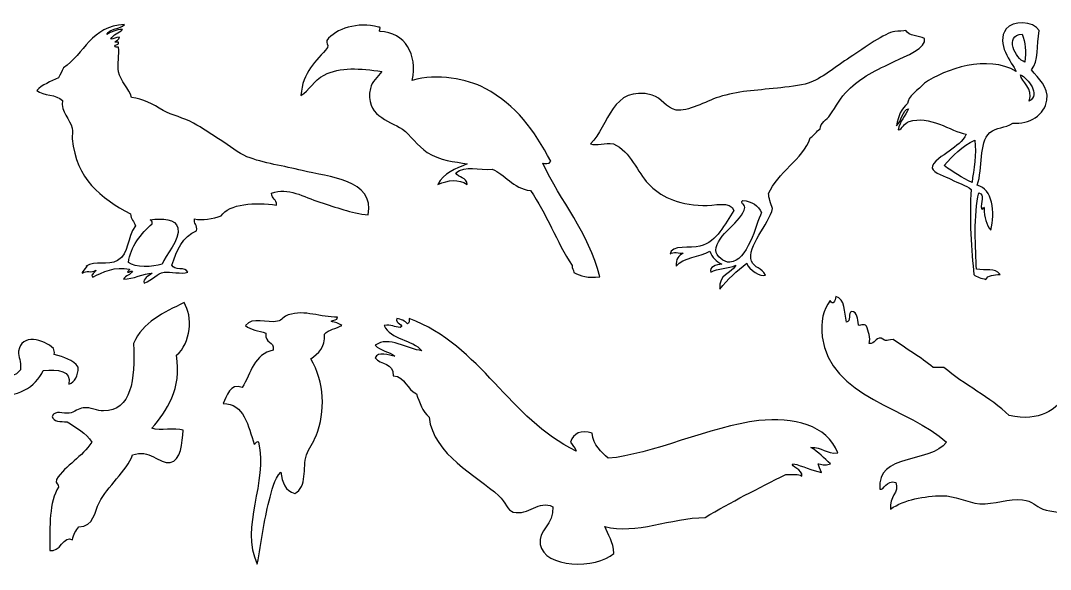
# Model space of a CAD drawing. Header units: centimetres. Extents: x -64 to 65, y -66 to 66.
# Drawn here: x -11.99 to 9.09, y 43.2 to 54.43 of the extents above; entities that cross this region are included whole.
import ezdxf

# ---------------------------------------------------------------- set-up
doc = ezdxf.new("R2010")
doc.units = ezdxf.units.CM
doc.header["$MEASUREMENT"] = 0
doc.layers.add('Layer 1', color=7, linetype='Continuous')

msp = doc.modelspace()

# ---------------------------------------------------------------- linework, layer by layer
at = {"layer": 'Layer 1'}
for points, knots in [([(-4.62904, 54.20889), (-4.12112, 54.18566), (-3.85344, 53.73973), (-3.97398, 53.20808), (-3.97398, 53.20808), (-3.45762, 53.35328), (-2.85019, 53.24261), (-2.48186, 53.04433), (-2.48186, 53.04433), (-1.83683, 52.69706), (-1.47835, 52.19568), (-1.13537, 51.55221), (-1.13537, 51.55221), (-1.16971, 51.48524), (-1.2684, 51.50535), (-1.29909, 51.51583), (-1.29909, 51.51583), (-0.93412, 50.71626), (-0.36516, 50.12066), (-0.13455, 49.18668), (-0.13455, 49.18668), (-0.36466, 49.16281), (-0.53262, 49.20105), (-0.66221, 49.27767), (-0.66221, 49.27767), (-0.66501, 49.33556), (-0.70351, 49.35773), (-0.69862, 49.42324), (-0.69862, 49.42324), (-1.02025, 49.89618), (-1.21906, 50.492), (-1.55381, 50.95174), (-1.55381, 50.95174), (-1.91555, 50.99661), (-2.07575, 51.29797), (-2.33629, 51.38846), (-2.33629, 51.38846), (-2.61897, 51.37526), (-2.87056, 51.4718), (-3.08234, 51.31567), (-3.08234, 51.31567), (-3.02503, 51.21526), (-2.85718, 51.22539), (-2.84578, 51.07911), (-2.84578, 51.07911), (-3.02218, 51.19616), (-3.22847, 51.17412), (-3.44623, 51.07911), (-3.44623, 51.07911), (-3.33706, 51.30954), (-3.09108, 51.40322), (-2.84578, 51.49763), (-2.84578, 51.49763), (-3.10687, 51.54716), (-3.40709, 51.56767), (-3.66461, 51.73419), (-3.66461, 51.73419), (-3.86135, 51.8614), (-4.00857, 52.09707), (-4.17409, 52.20727), (-4.17409, 52.20727), (-4.46249, 52.3993), (-4.94249, 52.4813), (-4.82915, 53.04431), (-4.82915, 53.04431), (-4.80026, 53.18801), (-4.68186, 53.27135), (-4.59264, 53.39004), (-4.59264, 53.39004), (-5.0377, 53.45743), (-5.44566, 53.48473), (-5.77535, 53.31723), (-5.77535, 53.31723), (-5.98866, 53.20888), (-6.08031, 52.99788), (-6.24848, 52.89874), (-6.24848, 52.89874), (-6.22176, 53.38153), (-5.93143, 53.60063), (-5.70259, 53.88135), (-5.70259, 53.88135), (-5.6897, 53.94882), (-5.73371, 53.95943), (-5.72077, 54.0269), (-5.72077, 54.0269), (-5.53583, 54.26521), (-5.08326, 54.41396), (-4.66543, 54.29982), (-4.66543, 54.29982), (-4.5801, 54.30263), (-4.67442, 54.22609), (-4.62904, 54.20889)], [0, 0, 0, 0, 0.04166667, 0.04166667, 0.04166667, 0.04166667, 0.08333333, 0.08333333, 0.08333333, 0.08333333, 0.125, 0.125, 0.125, 0.125, 0.16666667, 0.16666667, 0.16666667, 0.16666667, 0.20833333, 0.20833333, 0.20833333, 0.20833333, 0.25, 0.25, 0.25, 0.25, 0.29166667, 0.29166667, 0.29166667, 0.29166667, 0.33333333, 0.33333333, 0.33333333, 0.33333333, 0.375, 0.375, 0.375, 0.375, 0.41666667, 0.41666667, 0.41666667, 0.41666667, 0.45833333, 0.45833333, 0.45833333, 0.45833333, 0.5, 0.5, 0.5, 0.5, 0.54166667, 0.54166667, 0.54166667, 0.54166667, 0.58333333, 0.58333333, 0.58333333, 0.58333333, 0.625, 0.625, 0.625, 0.625, 0.66666667, 0.66666667, 0.66666667, 0.66666667, 0.70833333, 0.70833333, 0.70833333, 0.70833333, 0.75, 0.75, 0.75, 0.75, 0.79166667, 0.79166667, 0.79166667, 0.79166667, 0.83333333, 0.83333333, 0.83333333, 0.83333333, 0.875, 0.875, 0.875, 0.875, 0.91666667, 0.91666667, 0.91666667, 0.91666667, 1, 1, 1, 1]), ([(8.86084, 54.22633), (8.80824, 53.92981), (8.85909, 53.58945), (8.70442, 53.42694), (8.70442, 53.42694), (8.84658, 53.23162), (9.05555, 53.09229), (9.01721, 52.80131), (9.01721, 52.80131), (8.97805, 52.50352), (8.6514, 52.30432), (8.32212, 52.3321), (8.32212, 52.3321), (8.16012, 52.22407), (7.97832, 52.25823), (7.85291, 52.14094), (7.85291, 52.14094), (7.61344, 51.91694), (7.71694, 51.41738), (7.59224, 51.0635), (7.59224, 51.0635), (7.90963, 50.99328), (7.95967, 50.50811), (7.87026, 50.14246), (7.87026, 50.14246), (7.78123, 50.25036), (7.74024, 50.40633), (7.73125, 50.59429), (7.73125, 50.59429), (7.7127, 50.65345), (7.72588, 50.54592), (7.6791, 50.57691), (7.6791, 50.57691), (7.64923, 50.70796), (7.76168, 50.87727), (7.62695, 50.90708), (7.62695, 50.90708), (7.50958, 50.49084), (7.56281, 49.72749), (7.57485, 49.34305), (7.57485, 49.34305), (7.77427, 49.31699), (7.94588, 49.37366), (8.06145, 49.23878), (8.06145, 49.23878), (7.93815, 49.22883), (7.80853, 49.22521), (7.76602, 49.13451), (7.76602, 49.13451), (7.67656, 49.16094), (7.58049, 49.18071), (7.52274, 49.23878), (7.52274, 49.23878), (7.48083, 49.6777), (7.42037, 50.42769), (7.47059, 50.97662), (7.47059, 50.97662), (7.34909, 51.06364), (7.22368, 51.09957), (7.0535, 51.18514), (7.0535, 51.18514), (6.95661, 51.23385), (6.687, 51.3137), (6.6712, 51.41107), (6.6712, 51.41107), (6.64919, 51.54646), (6.91335, 51.67444), (7.01873, 51.75863), (7.01873, 51.75863), (7.1705, 51.87992), (7.29601, 51.95196), (7.36631, 52.10619), (7.36631, 52.10619), (7.05376, 52.16961), (6.60201, 52.50116), (6.20198, 52.36686), (6.20198, 52.36686), (6.09424, 52.33069), (6.06146, 52.21856), (5.97605, 52.19311), (5.97605, 52.19311), (6.00407, 52.3794), (6.12435, 52.47346), (6.18462, 52.62756), (6.18462, 52.62756), (6.07175, 52.61274), (6.04018, 52.3666), (5.94128, 52.28), (5.94128, 52.28), (5.97266, 52.47457), (6.03523, 52.6379), (6.16721, 52.73183), (6.16721, 52.73183), (6.1612, 52.87026), (6.39618, 53.02382), (6.51479, 53.14889), (6.51479, 53.14889), (6.92659, 53.44504), (7.80887, 53.73944), (8.39164, 53.39217), (8.39164, 53.39217), (8.29599, 53.57127), (7.96553, 53.96568), (8.18312, 54.26109), (8.18312, 54.26109), (8.30853, 54.43135), (8.7448, 54.42977), (8.86084, 54.22633)], [0, 0, 0, 0, 0.03571429, 0.03571429, 0.03571429, 0.03571429, 0.07142857, 0.07142857, 0.07142857, 0.07142857, 0.10714286, 0.10714286, 0.10714286, 0.10714286, 0.14285714, 0.14285714, 0.14285714, 0.14285714, 0.17857143, 0.17857143, 0.17857143, 0.17857143, 0.21428571, 0.21428571, 0.21428571, 0.21428571, 0.25, 0.25, 0.25, 0.25, 0.28571429, 0.28571429, 0.28571429, 0.28571429, 0.32142857, 0.32142857, 0.32142857, 0.32142857, 0.35714286, 0.35714286, 0.35714286, 0.35714286, 0.39285714, 0.39285714, 0.39285714, 0.39285714, 0.42857143, 0.42857143, 0.42857143, 0.42857143, 0.46428571, 0.46428571, 0.46428571, 0.46428571, 0.5, 0.5, 0.5, 0.5, 0.53571429, 0.53571429, 0.53571429, 0.53571429, 0.57142857, 0.57142857, 0.57142857, 0.57142857, 0.60714286, 0.60714286, 0.60714286, 0.60714286, 0.64285714, 0.64285714, 0.64285714, 0.64285714, 0.67857143, 0.67857143, 0.67857143, 0.67857143, 0.71428571, 0.71428571, 0.71428571, 0.71428571, 0.75, 0.75, 0.75, 0.75, 0.78571429, 0.78571429, 0.78571429, 0.78571429, 0.82142857, 0.82142857, 0.82142857, 0.82142857, 0.85714286, 0.85714286, 0.85714286, 0.85714286, 0.89285714, 0.89285714, 0.89285714, 0.89285714, 0.92857143, 0.92857143, 0.92857143, 0.92857143, 1, 1, 1, 1]), ([(-10.223, 54.15026), (-10.12558, 54.19418), (-10.04274, 54.25276), (-9.89981, 54.25123), (-9.89981, 54.25123), (-9.97014, 54.17339), (-10.09698, 54.15212), (-10.14222, 54.04925), (-10.14222, 54.04925), (-10.07327, 54.05436), (-10.04517, 54.10031), (-9.96042, 54.08963), (-9.96042, 54.08963), (-9.97712, 54.03899), (-10.03117, 54.02573), (-10.06144, 53.98864), (-10.06144, 53.98864), (-10.03448, 53.98864), (-10.00757, 53.98864), (-9.98066, 53.98864), (-9.98066, 53.98864), (-9.96571, 53.91985), (-10.05509, 53.95536), (-10.06144, 53.90786), (-10.06144, 53.90786), (-10.0552, 53.88045), (-10.01088, 53.89114), (-9.98066, 53.88767), (-9.98066, 53.88767), (-9.9651, 53.72545), (-10.01074, 53.5485), (-9.98066, 53.38277), (-9.98066, 53.38277), (-9.94611, 53.19253), (-9.76264, 53.04072), (-9.71809, 52.85762), (-9.71809, 52.85762), (-9.47856, 52.84172), (-9.28417, 52.71485), (-9.07179, 52.59505), (-9.07179, 52.59505), (-8.88224, 52.48813), (-8.65269, 52.44659), (-8.44568, 52.33248), (-8.44568, 52.33248), (-8.27336, 52.23755), (-8.08786, 52.10261), (-7.90035, 51.98913), (-7.90035, 51.98913), (-7.71326, 51.87594), (-7.53004, 51.71455), (-7.35502, 51.64578), (-7.35502, 51.64578), (-7.0227, 51.51521), (-6.59196, 51.45435), (-6.22398, 51.36299), (-6.22398, 51.36299), (-5.68116, 51.22829), (-4.73932, 51.185), (-4.87079, 50.45412), (-4.87079, 50.45412), (-5.23377, 50.49394), (-5.52249, 50.60977), (-5.86044, 50.71669), (-5.86044, 50.71669), (-6.18998, 50.82094), (-6.51118, 51.03054), (-6.85009, 50.89846), (-6.85009, 50.89846), (-6.85141, 50.7827), (-6.74235, 50.77725), (-6.74907, 50.65608), (-6.74907, 50.65608), (-7.17867, 50.71834), (-7.72988, 50.68706), (-7.88016, 50.43394), (-7.88016, 50.43394), (-8.04796, 50.3775), (-8.27648, 50.33901), (-8.42544, 50.37332), (-8.42544, 50.37332), (-8.45013, 50.28397), (-8.36649, 50.25164), (-8.38506, 50.13096), (-8.38506, 50.13096), (-8.67002, 50.01195), (-8.79792, 49.73591), (-8.88999, 49.42407), (-8.88999, 49.42407), (-8.8503, 49.30892), (-8.60212, 49.40219), (-8.5668, 49.2827), (-8.5668, 49.2827), (-8.69023, 49.23547), (-8.92753, 49.30392), (-9.05154, 49.2827), (-9.05154, 49.2827), (-9.18722, 49.25944), (-9.2889, 49.12636), (-9.45551, 49.06053), (-9.45551, 49.06053), (-9.50086, 49.14697), (-9.35394, 49.21431), (-9.29396, 49.26251), (-9.29396, 49.26251), (-9.46292, 49.25701), (-9.68766, 49.14011), (-9.87967, 49.14133), (-9.87967, 49.14133), (-9.8449, 49.22097), (-9.73269, 49.22325), (-9.69793, 49.30288), (-9.69793, 49.30288), (-9.75497, 49.31958), (-9.75024, 49.27441), (-9.7989, 49.28269), (-9.7989, 49.28269), (-9.79173, 49.3092), (-9.76334, 49.31444), (-9.75847, 49.34328), (-9.75847, 49.34328), (-10.04848, 49.41096), (-10.31883, 49.28433), (-10.50579, 49.1817), (-10.50579, 49.1817), (-10.5735, 49.23774), (-10.45348, 49.27618), (-10.4452, 49.32309), (-10.4452, 49.32309), (-10.53939, 49.26139), (-10.63792, 49.3283), (-10.72796, 49.2625), (-10.72796, 49.2625), (-10.74981, 49.27422), (-10.57313, 49.45453), (-10.64718, 49.40387), (-10.64718, 49.40387), (-10.46435, 49.52886), (-10.20496, 49.40503), (-10.00088, 49.52508), (-10.00088, 49.52508), (-9.764, 49.66436), (-9.81654, 49.98628), (-9.63734, 50.23197), (-9.63734, 50.23197), (-9.65758, 50.32619), (-9.73537, 50.36286), (-9.73831, 50.47433), (-9.73831, 50.47433), (-10.35812, 50.8122), (-10.84377, 51.18479), (-10.92994, 52.00931), (-10.92994, 52.00931), (-10.93785, 52.08503), (-10.91457, 52.15711), (-10.92994, 52.23148), (-10.92994, 52.23148), (-10.96677, 52.40933), (-11.17611, 52.56414), (-11.13192, 52.797), (-11.13192, 52.797), (-11.24598, 52.92532), (-11.52176, 52.89193), (-11.65709, 52.99898), (-11.65709, 52.99898), (-11.54996, 53.12751), (-11.36607, 53.17929), (-11.21272, 53.26155), (-11.21272, 53.26155), (-11.17975, 53.32957), (-11.13993, 53.39069), (-11.11175, 53.46353), (-11.11175, 53.46353), (-10.68559, 53.751), (-10.53898, 54.31798), (-9.8595, 54.35219), (-9.8595, 54.35219), (-9.9496, 54.25387), (-10.15997, 54.27575), (-10.223, 54.15026)], [0, 0, 0, 0, 0.02173913, 0.02173913, 0.02173913, 0.02173913, 0.04347826, 0.04347826, 0.04347826, 0.04347826, 0.06521739, 0.06521739, 0.06521739, 0.06521739, 0.08695652, 0.08695652, 0.08695652, 0.08695652, 0.10869565, 0.10869565, 0.10869565, 0.10869565, 0.13043478, 0.13043478, 0.13043478, 0.13043478, 0.15217391, 0.15217391, 0.15217391, 0.15217391, 0.17391304, 0.17391304, 0.17391304, 0.17391304, 0.19565217, 0.19565217, 0.19565217, 0.19565217, 0.2173913, 0.2173913, 0.2173913, 0.2173913, 0.23913043, 0.23913043, 0.23913043, 0.23913043, 0.26086957, 0.26086957, 0.26086957, 0.26086957, 0.2826087, 0.2826087, 0.2826087, 0.2826087, 0.30434783, 0.30434783, 0.30434783, 0.30434783, 0.32608696, 0.32608696, 0.32608696, 0.32608696, 0.34782609, 0.34782609, 0.34782609, 0.34782609, 0.36956522, 0.36956522, 0.36956522, 0.36956522, 0.39130435, 0.39130435, 0.39130435, 0.39130435, 0.41304348, 0.41304348, 0.41304348, 0.41304348, 0.43478261, 0.43478261, 0.43478261, 0.43478261, 0.45652174, 0.45652174, 0.45652174, 0.45652174, 0.47826087, 0.47826087, 0.47826087, 0.47826087, 0.5, 0.5, 0.5, 0.5, 0.52173913, 0.52173913, 0.52173913, 0.52173913, 0.54347826, 0.54347826, 0.54347826, 0.54347826, 0.56521739, 0.56521739, 0.56521739, 0.56521739, 0.58695652, 0.58695652, 0.58695652, 0.58695652, 0.60869565, 0.60869565, 0.60869565, 0.60869565, 0.63043478, 0.63043478, 0.63043478, 0.63043478, 0.65217391, 0.65217391, 0.65217391, 0.65217391, 0.67391304, 0.67391304, 0.67391304, 0.67391304, 0.69565217, 0.69565217, 0.69565217, 0.69565217, 0.7173913, 0.7173913, 0.7173913, 0.7173913, 0.73913043, 0.73913043, 0.73913043, 0.73913043, 0.76086957, 0.76086957, 0.76086957, 0.76086957, 0.7826087, 0.7826087, 0.7826087, 0.7826087, 0.80434783, 0.80434783, 0.80434783, 0.80434783, 0.82608696, 0.82608696, 0.82608696, 0.82608696, 0.84782609, 0.84782609, 0.84782609, 0.84782609, 0.86956522, 0.86956522, 0.86956522, 0.86956522, 0.89130435, 0.89130435, 0.89130435, 0.89130435, 0.91304348, 0.91304348, 0.91304348, 0.91304348, 0.93478261, 0.93478261, 0.93478261, 0.93478261, 0.95652174, 0.95652174, 0.95652174, 0.95652174, 1, 1, 1, 1]), ([(6.51645, 54.06734), (6.569, 53.87835), (6.11981, 53.69785), (5.90587, 53.59921), (5.90587, 53.59921), (5.53228, 53.42699), (5.20139, 53.26107), (4.94935, 53.00898), (4.94935, 53.00898), (4.79616, 52.85584), (4.70048, 52.67587), (4.58301, 52.50019), (4.58301, 52.50019), (4.51805, 52.40311), (4.37404, 52.33377), (4.37949, 52.21523), (4.37949, 52.21523), (4.2994, 52.16639), (4.25596, 52.08093), (4.17595, 52.03206), (4.17595, 52.03206), (4.01998, 51.58671), (3.50068, 51.32427), (3.32116, 50.89231), (3.32116, 50.89231), (3.32582, 50.81704), (3.35982, 50.68207), (3.40255, 50.58703), (3.40255, 50.58703), (3.34003, 50.2663), (2.8633, 49.80966), (2.97514, 49.50835), (2.97514, 49.50835), (3.02848, 49.36473), (3.17736, 49.37743), (3.2601, 49.22337), (3.2601, 49.22337), (3.16123, 49.17487), (2.91866, 49.32754), (2.87338, 49.46761), (2.87338, 49.46761), (2.67121, 49.31024), (2.48532, 49.13656), (2.32389, 48.93844), (2.32389, 48.93844), (2.29315, 49.24051), (2.55622, 49.2488), (2.64949, 49.42691), (2.64949, 49.42691), (2.51003, 49.34933), (2.26899, 49.37323), (2.14072, 49.28443), (2.14072, 49.28443), (2.08423, 49.38899), (2.25727, 49.43876), (2.36458, 49.44725), (2.36458, 49.44725), (2.25721, 49.50951), (2.15813, 49.58002), (2.1204, 49.71183), (2.1204, 49.71183), (1.90421, 49.59555), (1.57877, 49.58853), (1.42841, 49.40655), (1.42841, 49.40655), (1.41886, 49.55175), (1.48135, 49.62491), (1.57089, 49.67113), (1.57089, 49.67113), (1.50551, 49.66825), (1.35814, 49.71561), (1.30628, 49.65076), (1.30628, 49.65076), (1.32721, 49.85563), (1.73308, 49.76276), (1.91686, 49.81358), (1.91686, 49.81358), (2.27902, 49.91372), (2.41822, 50.2621), (2.60885, 50.54626), (2.60885, 50.54626), (2.54834, 50.74875), (2.20369, 50.64233), (1.97792, 50.64805), (1.97792, 50.64805), (1.43703, 50.6617), (1.10593, 50.84204), (0.85849, 51.0958), (0.85849, 51.0958), (0.6373, 51.32273), (0.50202, 51.75316), (0.14618, 51.90992), (0.14618, 51.90992), (-0.0268, 51.93667), (-0.19426, 51.8619), (-0.32195, 51.90992), (-0.32195, 51.90992), (0.05241, 52.27716), (0.10951, 53.12917), (0.9399, 52.90719), (0.9399, 52.90719), (1.13707, 52.85448), (1.21927, 52.63758), (1.42837, 52.60191), (1.42837, 52.60191), (1.67062, 52.56056), (2.03048, 52.77873), (2.30351, 52.86649), (2.30351, 52.86649), (2.69605, 52.9927), (3.04143, 53.00037), (3.5043, 53.04966), (3.5043, 53.04966), (3.67964, 53.06834), (3.98455, 53.10321), (4.13525, 53.15142), (4.13525, 53.15142), (4.39166, 53.23341), (4.6927, 53.488), (4.99007, 53.68059), (4.99007, 53.68059), (5.2977, 53.87977), (5.69862, 54.17899), (5.90593, 54.20976), (5.90593, 54.20976), (5.98187, 54.22106), (6.08804, 54.20762), (6.12987, 54.23011), (6.12987, 54.23011), (6.19982, 54.11703), (6.38231, 54.11634), (6.51645, 54.06734)], [0, 0, 0, 0, 0.02941176, 0.02941176, 0.02941176, 0.02941176, 0.05882353, 0.05882353, 0.05882353, 0.05882353, 0.08823529, 0.08823529, 0.08823529, 0.08823529, 0.11764706, 0.11764706, 0.11764706, 0.11764706, 0.14705882, 0.14705882, 0.14705882, 0.14705882, 0.17647059, 0.17647059, 0.17647059, 0.17647059, 0.20588235, 0.20588235, 0.20588235, 0.20588235, 0.23529412, 0.23529412, 0.23529412, 0.23529412, 0.26470588, 0.26470588, 0.26470588, 0.26470588, 0.29411765, 0.29411765, 0.29411765, 0.29411765, 0.32352941, 0.32352941, 0.32352941, 0.32352941, 0.35294118, 0.35294118, 0.35294118, 0.35294118, 0.38235294, 0.38235294, 0.38235294, 0.38235294, 0.41176471, 0.41176471, 0.41176471, 0.41176471, 0.44117647, 0.44117647, 0.44117647, 0.44117647, 0.47058824, 0.47058824, 0.47058824, 0.47058824, 0.5, 0.5, 0.5, 0.5, 0.52941176, 0.52941176, 0.52941176, 0.52941176, 0.55882353, 0.55882353, 0.55882353, 0.55882353, 0.58823529, 0.58823529, 0.58823529, 0.58823529, 0.61764706, 0.61764706, 0.61764706, 0.61764706, 0.64705882, 0.64705882, 0.64705882, 0.64705882, 0.67647059, 0.67647059, 0.67647059, 0.67647059, 0.70588235, 0.70588235, 0.70588235, 0.70588235, 0.73529412, 0.73529412, 0.73529412, 0.73529412, 0.76470588, 0.76470588, 0.76470588, 0.76470588, 0.79411765, 0.79411765, 0.79411765, 0.79411765, 0.82352941, 0.82352941, 0.82352941, 0.82352941, 0.85294118, 0.85294118, 0.85294118, 0.85294118, 0.88235294, 0.88235294, 0.88235294, 0.88235294, 0.91176471, 0.91176471, 0.91176471, 0.91176471, 0.94117647, 0.94117647, 0.94117647, 0.94117647, 1, 1, 1, 1]), ([(8.56541, 53.58331), (8.6001, 53.79609), (8.57848, 53.98511), (8.51326, 54.15679), (8.51326, 54.15679), (8.13438, 54.13634), (8.38007, 53.64136), (8.56541, 53.58331)], [0, 0, 0, 0, 0.33333333, 0.33333333, 0.33333333, 0.33333333, 1, 1, 1, 1]), ([(8.6523, 52.78393), (8.90535, 52.91752), (8.62166, 53.25566), (8.47857, 53.32265), (8.47857, 53.32265), (8.48921, 53.17448), (8.7575, 53.04795), (8.6523, 52.78393)], [0, 0, 0, 0, 0.33333333, 0.33333333, 0.33333333, 0.33333333, 1, 1, 1, 1]), ([(6.91451, 51.46318), (7.09088, 51.33253), (7.28482, 51.2195), (7.48797, 51.1156), (7.48797, 51.1156), (7.51149, 51.38823), (7.58692, 51.69924), (7.54012, 51.98452), (7.54012, 51.98452), (7.28141, 51.86087), (7.08768, 51.67233), (6.91451, 51.46318)], [0, 0, 0, 0, 0.25, 0.25, 0.25, 0.25, 0.5, 0.5, 0.5, 0.5, 1, 1, 1, 1]), ([(2.83268, 50.60741), (2.79617, 50.32338), (2.24853, 50.04726), (2.24239, 49.73225), (2.24239, 49.73225), (2.24009, 49.61126), (2.41651, 49.48269), (2.52735, 49.48801), (2.52735, 49.48801), (2.89605, 49.50568), (3.05776, 50.24914), (3.17867, 50.50565), (3.17867, 50.50565), (3.10609, 50.64342), (2.98801, 50.73563), (2.79193, 50.74989), (2.79193, 50.74989), (2.72915, 50.68467), (2.83975, 50.67813), (2.83268, 50.60741)], [0, 0, 0, 0, 0.16666667, 0.16666667, 0.16666667, 0.16666667, 0.33333333, 0.33333333, 0.33333333, 0.33333333, 0.5, 0.5, 0.5, 0.5, 0.66666667, 0.66666667, 0.66666667, 0.66666667, 1, 1, 1, 1]), ([(-9.29394, 50.27237), (-9.51899, 50.08618), (-9.74259, 49.79273), (-9.77868, 49.48468), (-9.77868, 49.48468), (-9.63988, 49.36871), (-9.28404, 49.39086), (-9.09195, 49.4443), (-9.09195, 49.4443), (-9.03022, 49.63242), (-8.7173, 49.93952), (-8.76879, 50.19162), (-8.76879, 50.19162), (-8.80681, 50.37773), (-9.08915, 50.39212), (-9.33431, 50.3532), (-9.33431, 50.3532), (-9.29881, 50.34833), (-9.2883, 50.31841), (-9.29394, 50.27237)], [0, 0, 0, 0, 0.16666667, 0.16666667, 0.16666667, 0.16666667, 0.33333333, 0.33333333, 0.33333333, 0.33333333, 0.5, 0.5, 0.5, 0.5, 0.66666667, 0.66666667, 0.66666667, 0.66666667, 1, 1, 1, 1]), ([(4.695, 48.78324), (4.90016, 48.74241), (4.8687, 48.46489), (4.91365, 48.26386), (4.91365, 48.26386), (5.02406, 48.26285), (4.93762, 48.45857), (5.023, 48.48256), (5.023, 48.48256), (5.14127, 48.46417), (5.14606, 48.33225), (5.15974, 48.20917), (5.15974, 48.20917), (5.1603, 48.1608), (5.28865, 48.25272), (5.32368, 48.18184), (5.32368, 48.18184), (5.36474, 48.07976), (5.42123, 47.93189), (5.37837, 47.82645), (5.37837, 47.82645), (5.51122, 47.81208), (5.4991, 47.94271), (5.62443, 47.9358), (5.62443, 47.9358), (5.74905, 47.85846), (5.69825, 47.88167), (5.87041, 47.90844), (5.87041, 47.90844), (6.14087, 47.71418), (6.43664, 47.54527), (6.69054, 47.3344), (6.69054, 47.3344), (6.76346, 47.3344), (6.83627, 47.3344), (6.90919, 47.3344), (6.90919, 47.3344), (7.32668, 46.9774), (7.85378, 46.72991), (8.24867, 46.35031), (8.24867, 46.35031), (8.88327, 46.21228), (9.19622, 46.47448), (9.45149, 46.78769), (9.45149, 46.78769), (9.87149, 46.82502), (10.10065, 46.67146), (10.40825, 46.59634), (10.40825, 46.59634), (10.43116, 46.56464), (10.44426, 46.52305), (10.43556, 46.45968), (10.43556, 46.45968), (10.90639, 46.52956), (10.94102, 46.16316), (11.31035, 46.13162), (11.31035, 46.13162), (11.02235, 45.86294), (10.36703, 45.81854), (9.88888, 45.83095), (9.88888, 45.83095), (9.83586, 45.8019), (9.88229, 45.6735), (9.80686, 45.66693), (9.80686, 45.66693), (10.53105, 45.55287), (10.9161, 45.09953), (11.5017, 44.84683), (11.5017, 44.84683), (11.54178, 44.78235), (11.55935, 44.79598), (11.52901, 44.71015), (11.52901, 44.71015), (11.64275, 44.68718), (11.79915, 44.70692), (11.8024, 44.57347), (11.8024, 44.57347), (12.05891, 44.59826), (12.28693, 44.40514), (12.54048, 44.35479), (12.54048, 44.35479), (12.88359, 44.28661), (13.24149, 44.36659), (13.46983, 44.13609), (13.46983, 44.13609), (13.4792, 44.08124), (13.4643, 44.05055), (13.41522, 44.0541), (13.41522, 44.0541), (13.46017, 43.98065), (13.64065, 44.04264), (13.60657, 43.89008), (13.60657, 43.89008), (13.51349, 43.85399), (13.29206, 43.89535), (13.16916, 43.91741), (13.16916, 43.91741), (13.0969, 43.86957), (13.31712, 43.88526), (13.27849, 43.78073), (13.27849, 43.78073), (12.42457, 43.92649), (11.785, 43.60748), (10.95497, 43.72607), (10.95497, 43.72607), (10.72436, 43.75901), (10.5482, 43.98716), (10.29888, 44.0268), (10.29888, 44.0268), (9.97797, 44.07776), (9.84702, 44.20468), (9.58813, 44.30014), (9.58813, 44.30014), (9.36855, 44.38116), (9.10802, 44.36771), (8.93204, 44.43685), (8.93204, 44.43685), (8.78864, 44.49321), (8.72069, 44.60343), (8.52202, 44.62817), (8.52202, 44.62817), (8.24728, 44.66238), (7.93166, 44.52345), (7.64725, 44.54615), (7.64725, 44.54615), (7.3755, 44.56787), (7.12483, 44.71548), (6.88186, 44.71017), (6.88186, 44.71017), (6.50287, 44.70181), (6.11033, 44.63635), (5.81575, 44.43683), (5.81575, 44.43683), (5.78347, 44.68152), (6.00435, 44.7782), (5.92508, 44.98354), (5.92508, 44.98354), (5.72098, 45.04267), (5.69325, 44.80767), (5.59702, 44.84686), (5.59702, 44.84686), (5.52947, 45.58735), (6.6403, 45.36523), (6.96388, 45.80365), (6.96388, 45.80365), (6.21905, 46.50329), (4.56165, 46.72562), (4.4216, 47.96323), (4.4216, 47.96323), (4.38681, 48.27036), (4.43721, 48.52306), (4.58562, 48.70129), (4.58562, 48.70129), (4.64119, 48.59229), (4.68709, 48.695), (4.695, 48.78324)], [0, 0, 0, 0, 0.025, 0.025, 0.025, 0.025, 0.05, 0.05, 0.05, 0.05, 0.075, 0.075, 0.075, 0.075, 0.1, 0.1, 0.1, 0.1, 0.125, 0.125, 0.125, 0.125, 0.15, 0.15, 0.15, 0.15, 0.175, 0.175, 0.175, 0.175, 0.2, 0.2, 0.2, 0.2, 0.225, 0.225, 0.225, 0.225, 0.25, 0.25, 0.25, 0.25, 0.275, 0.275, 0.275, 0.275, 0.3, 0.3, 0.3, 0.3, 0.325, 0.325, 0.325, 0.325, 0.35, 0.35, 0.35, 0.35, 0.375, 0.375, 0.375, 0.375, 0.4, 0.4, 0.4, 0.4, 0.425, 0.425, 0.425, 0.425, 0.45, 0.45, 0.45, 0.45, 0.475, 0.475, 0.475, 0.475, 0.5, 0.5, 0.5, 0.5, 0.525, 0.525, 0.525, 0.525, 0.55, 0.55, 0.55, 0.55, 0.575, 0.575, 0.575, 0.575, 0.6, 0.6, 0.6, 0.6, 0.625, 0.625, 0.625, 0.625, 0.65, 0.65, 0.65, 0.65, 0.675, 0.675, 0.675, 0.675, 0.7, 0.7, 0.7, 0.7, 0.725, 0.725, 0.725, 0.725, 0.75, 0.75, 0.75, 0.75, 0.775, 0.775, 0.775, 0.775, 0.8, 0.8, 0.8, 0.8, 0.825, 0.825, 0.825, 0.825, 0.85, 0.85, 0.85, 0.85, 0.875, 0.875, 0.875, 0.875, 0.9, 0.9, 0.9, 0.9, 0.925, 0.925, 0.925, 0.925, 0.95, 0.95, 0.95, 0.95, 1, 1, 1, 1]), ([(-8.64153, 48.66074), (-8.45503, 48.37949), (-8.50471, 47.82987), (-8.79523, 47.585), (-8.79523, 47.585), (-8.68601, 46.89653), (-8.99663, 46.44081), (-9.30013, 46.09214), (-9.30013, 46.09214), (-9.13601, 46.02941), (-8.82761, 46.11093), (-8.66346, 46.04822), (-8.66346, 46.04822), (-8.67645, 45.79618), (-8.70741, 45.42481), (-8.92688, 45.38962), (-8.92688, 45.38962), (-9.1422, 45.35509), (-9.36252, 45.6777), (-9.69526, 45.54329), (-9.69526, 45.54329), (-9.81408, 45.22666), (-10.22009, 44.88072), (-10.37585, 44.57732), (-10.37585, 44.57732), (-10.47959, 44.37531), (-10.48121, 44.08604), (-10.79302, 44.07239), (-10.79302, 44.07239), (-10.85313, 44.00077), (-10.90486, 43.92081), (-10.92476, 43.80894), (-10.92476, 43.80894), (-11.096, 43.91422), (-11.19387, 43.52946), (-11.3858, 43.58939), (-11.3858, 43.58939), (-11.39051, 44.0844), (-11.40649, 44.59071), (-11.21012, 44.88468), (-11.21012, 44.88468), (-11.2079, 44.95281), (-11.27918, 44.94733), (-11.25404, 45.03835), (-11.25404, 45.03835), (-11.05931, 45.34125), (-10.72284, 45.50243), (-10.52953, 45.80675), (-10.52953, 45.80675), (-10.6456, 45.99802), (-10.85124, 46.09978), (-11.03449, 46.22387), (-11.03449, 46.22387), (-11.17303, 46.2244), (-11.31624, 46.22022), (-11.34186, 46.33365), (-11.34186, 46.33365), (-11.27135, 46.47838), (-11.12024, 46.37918), (-10.99057, 46.39953), (-10.99057, 46.39953), (-10.88651, 46.41585), (-10.79674, 46.49989), (-10.70522, 46.50928), (-10.70522, 46.50928), (-10.55136, 46.52508), (-10.41772, 46.4403), (-10.28805, 46.44345), (-10.28805, 46.44345), (-9.71597, 46.45721), (-9.64532, 47.0698), (-9.67334, 47.82653), (-9.67334, 47.82653), (-9.49158, 48.26677), (-9.05616, 48.45333), (-8.64153, 48.66074)], [0, 0, 0, 0, 0.05, 0.05, 0.05, 0.05, 0.1, 0.1, 0.1, 0.1, 0.15, 0.15, 0.15, 0.15, 0.2, 0.2, 0.2, 0.2, 0.25, 0.25, 0.25, 0.25, 0.3, 0.3, 0.3, 0.3, 0.35, 0.35, 0.35, 0.35, 0.4, 0.4, 0.4, 0.4, 0.45, 0.45, 0.45, 0.45, 0.5, 0.5, 0.5, 0.5, 0.55, 0.55, 0.55, 0.55, 0.6, 0.6, 0.6, 0.6, 0.65, 0.65, 0.65, 0.65, 0.7, 0.7, 0.7, 0.7, 0.75, 0.75, 0.75, 0.75, 0.8, 0.8, 0.8, 0.8, 0.85, 0.85, 0.85, 0.85, 0.9, 0.9, 0.9, 0.9, 1, 1, 1, 1]), ([(-5.50153, 48.36644), (-5.49539, 48.28736), (-5.59739, 48.31635), (-5.63284, 48.27889), (-5.63284, 48.27889), (-5.55249, 48.25714), (-5.46996, 48.23751), (-5.41398, 48.19134), (-5.41398, 48.19134), (-5.52619, 48.12845), (-5.68285, 48.10998), (-5.76418, 48.01624), (-5.76418, 48.01624), (-5.7514, 47.74084), (-5.89033, 47.61712), (-6.04869, 47.51287), (-6.04869, 47.51287), (-5.76151, 47.02649), (-5.74363, 46.43911), (-5.93926, 45.93704), (-5.93926, 45.93704), (-5.99517, 45.79361), (-6.0933, 45.67346), (-6.13627, 45.54308), (-6.13627, 45.54308), (-6.22117, 45.28495), (-6.11127, 44.88556), (-6.37701, 44.75515), (-6.37701, 44.75515), (-6.56867, 44.80426), (-6.63043, 44.98322), (-6.66152, 45.19288), (-6.66152, 45.19288), (-6.79619, 45.05117), (-6.84644, 44.81429), (-6.90229, 44.60196), (-6.90229, 44.60196), (-7.00617, 44.20686), (-7.05387, 43.76479), (-7.14306, 43.31066), (-7.14306, 43.31066), (-7.51364, 44.07925), (-6.91404, 44.98701), (-7.12118, 45.80573), (-7.12118, 45.80573), (-7.12817, 45.85222), (-7.18891, 45.77446), (-7.20873, 45.76194), (-7.20873, 45.76194), (-7.32028, 46.12617), (-7.41844, 46.61522), (-7.84341, 46.59363), (-7.84341, 46.59363), (-7.76642, 46.74296), (-7.70681, 47.0258), (-7.44945, 46.92195), (-7.44945, 46.92195), (-7.2766, 47.21601), (-7.20521, 47.61151), (-6.81477, 47.688), (-6.81477, 47.688), (-6.79535, 47.89636), (-6.99093, 47.8005), (-6.96799, 48.03815), (-6.96799, 48.03815), (-7.11428, 48.08152), (-7.28359, 48.10191), (-7.38381, 48.19137), (-7.38381, 48.19137), (-7.24572, 48.3806), (-6.94534, 48.23227), (-6.72722, 48.27892), (-6.72722, 48.27892), (-6.64538, 48.29644), (-6.58987, 48.38377), (-6.50836, 48.41023), (-6.50836, 48.41023), (-6.16479, 48.5217), (-5.84377, 48.35284), (-5.50153, 48.36644)], [0, 0, 0, 0, 0.04761905, 0.04761905, 0.04761905, 0.04761905, 0.0952381, 0.0952381, 0.0952381, 0.0952381, 0.14285714, 0.14285714, 0.14285714, 0.14285714, 0.19047619, 0.19047619, 0.19047619, 0.19047619, 0.23809524, 0.23809524, 0.23809524, 0.23809524, 0.28571429, 0.28571429, 0.28571429, 0.28571429, 0.33333333, 0.33333333, 0.33333333, 0.33333333, 0.38095238, 0.38095238, 0.38095238, 0.38095238, 0.42857143, 0.42857143, 0.42857143, 0.42857143, 0.47619048, 0.47619048, 0.47619048, 0.47619048, 0.52380952, 0.52380952, 0.52380952, 0.52380952, 0.57142857, 0.57142857, 0.57142857, 0.57142857, 0.61904762, 0.61904762, 0.61904762, 0.61904762, 0.66666667, 0.66666667, 0.66666667, 0.66666667, 0.71428571, 0.71428571, 0.71428571, 0.71428571, 0.76190476, 0.76190476, 0.76190476, 0.76190476, 0.80952381, 0.80952381, 0.80952381, 0.80952381, 0.85714286, 0.85714286, 0.85714286, 0.85714286, 0.9047619, 0.9047619, 0.9047619, 0.9047619, 1, 1, 1, 1]), ([(4.40814, 45.18197), (4.20057, 45.23126), (4.02862, 45.31614), (3.82108, 45.36546), (3.82108, 45.36546), (3.76401, 45.30598), (4.02425, 45.25246), (4.00452, 45.10858), (4.00452, 45.10858), (3.94364, 45.17002), (3.7891, 45.13779), (3.67432, 45.14528), (3.67432, 45.14528), (3.11356, 44.86202), (2.54929, 44.58222), (2.02298, 44.26456), (2.02298, 44.26456), (1.32263, 44.26094), (0.60262, 43.90806), (-0.03201, 44.08107), (-0.03201, 44.08107), (0.03467, 43.90314), (0.14944, 43.77331), (0.15143, 43.53063), (0.15143, 43.53063), (-0.20618, 43.20223), (-1.2688, 43.2284), (-1.35315, 43.71412), (-1.35315, 43.71412), (-1.40358, 44.00424), (-1.06584, 44.11851), (-1.09629, 44.48475), (-1.09629, 44.48475), (-1.37937, 44.63315), (-1.59215, 44.29774), (-1.90359, 44.37466), (-1.90359, 44.37466), (-2.0162, 44.40247), (-2.06792, 44.58302), (-2.19712, 44.70491), (-2.19712, 44.70491), (-2.65861, 45.13994), (-3.53139, 45.5306), (-3.62838, 46.31958), (-3.62838, 46.31958), (-3.76305, 46.42944), (-3.82076, 46.61647), (-3.88526, 46.79662), (-3.88526, 46.79662), (-4.09031, 46.87279), (-4.09804, 47.14651), (-4.36222, 47.16357), (-4.36222, 47.16357), (-4.34214, 47.42842), (-4.62477, 47.39042), (-4.7292, 47.53055), (-4.7292, 47.53055), (-4.68414, 47.67914), (-4.44035, 47.57254), (-4.32555, 47.56725), (-4.32555, 47.56725), (-4.44689, 47.65387), (-4.62606, 47.68256), (-4.7292, 47.78744), (-4.7292, 47.78744), (-4.45618, 47.99352), (-4.05996, 47.70267), (-3.77514, 47.67732), (-3.77514, 47.67732), (-3.96905, 47.9115), (-4.41067, 47.89804), (-4.54577, 48.19106), (-4.54577, 48.19106), (-4.39811, 48.21635), (-4.33625, 48.15592), (-4.21546, 48.15436), (-4.21546, 48.15436), (-4.11288, 48.20156), (-4.33114, 48.23024), (-4.28888, 48.33785), (-4.28888, 48.33785), (-4.19514, 48.32153), (-4.12018, 48.28641), (-4.06867, 48.22778), (-4.06867, 48.22778), (-4.02568, 48.23373), (-4.03769, 48.29467), (-4.032, 48.33785), (-4.032, 48.33785), (-2.55406, 47.77307), (-1.99532, 46.28892), (-0.61919, 45.6223), (-0.61919, 45.6223), (-0.6348, 45.70459), (-0.69798, 45.73925), (-0.72931, 45.80576), (-0.72931, 45.80576), (-0.67182, 45.99848), (-0.5151, 46.05299), (-0.28888, 45.98925), (-0.28888, 45.98925), (-0.26576, 45.73118), (-0.10227, 45.61325), (0.04132, 45.47551), (0.04132, 45.47551), (0.91212, 45.54848), (2.12674, 46.12654), (3.12382, 46.24614), (3.12382, 46.24614), (3.82417, 46.33015), (4.52124, 46.1561), (4.73849, 45.58563), (4.73849, 45.58563), (4.49372, 45.56102), (4.41951, 45.70699), (4.18808, 45.6957), (4.18808, 45.6957), (4.34749, 45.61053), (4.45161, 45.47001), (4.59173, 45.36545), (4.59173, 45.36545), (4.33644, 45.2687), (4.26916, 45.51921), (4.40814, 45.18197)], [0, 0, 0, 0, 0.03125, 0.03125, 0.03125, 0.03125, 0.0625, 0.0625, 0.0625, 0.0625, 0.09375, 0.09375, 0.09375, 0.09375, 0.125, 0.125, 0.125, 0.125, 0.15625, 0.15625, 0.15625, 0.15625, 0.1875, 0.1875, 0.1875, 0.1875, 0.21875, 0.21875, 0.21875, 0.21875, 0.25, 0.25, 0.25, 0.25, 0.28125, 0.28125, 0.28125, 0.28125, 0.3125, 0.3125, 0.3125, 0.3125, 0.34375, 0.34375, 0.34375, 0.34375, 0.375, 0.375, 0.375, 0.375, 0.40625, 0.40625, 0.40625, 0.40625, 0.4375, 0.4375, 0.4375, 0.4375, 0.46875, 0.46875, 0.46875, 0.46875, 0.5, 0.5, 0.5, 0.5, 0.53125, 0.53125, 0.53125, 0.53125, 0.5625, 0.5625, 0.5625, 0.5625, 0.59375, 0.59375, 0.59375, 0.59375, 0.625, 0.625, 0.625, 0.625, 0.65625, 0.65625, 0.65625, 0.65625, 0.6875, 0.6875, 0.6875, 0.6875, 0.71875, 0.71875, 0.71875, 0.71875, 0.75, 0.75, 0.75, 0.75, 0.78125, 0.78125, 0.78125, 0.78125, 0.8125, 0.8125, 0.8125, 0.8125, 0.84375, 0.84375, 0.84375, 0.84375, 0.875, 0.875, 0.875, 0.875, 0.90625, 0.90625, 0.90625, 0.90625, 0.9375, 0.9375, 0.9375, 0.9375, 1, 1, 1, 1]), ([(-11.29736, 47.60047), (-11.10331, 47.54541), (-10.90766, 47.49199), (-10.81076, 47.33978), (-10.81076, 47.33978), (-10.80616, 47.15563), (-10.87056, 47.04043), (-11.00192, 46.99222), (-11.00192, 46.99222), (-10.93226, 47.269), (-11.22629, 47.30504), (-11.52328, 47.27027), (-11.52328, 47.27027), (-11.68018, 46.94168), (-12.05544, 46.68422), (-12.56598, 46.78367), (-12.56598, 46.78367), (-12.59953, 46.77666), (-12.56749, 46.70408), (-12.63549, 46.73155), (-12.63549, 46.73155), (-12.65377, 46.65532), (-12.5767, 46.67448), (-12.58334, 46.60992), (-12.58334, 46.60992), (-12.67282, 46.60087), (-12.67634, 46.50594), (-12.73974, 46.47088), (-12.73974, 46.47088), (-12.63716, 46.31438), (-12.75649, 46.18349), (-12.72238, 46.01905), (-12.72238, 46.01905), (-12.75474, 46.02146), (-12.78046, 46.03051), (-12.79189, 46.05382), (-12.79189, 46.05382), (-13.20006, 45.43665), (-13.61509, 44.82636), (-14.09525, 44.28124), (-14.09525, 44.28124), (-14.11097, 43.8832), (-13.4811, 44.13077), (-13.52177, 43.70778), (-13.52177, 43.70778), (-13.58292, 43.6646), (-13.62874, 43.60621), (-13.7477, 43.62086), (-13.7477, 43.62086), (-13.73241, 43.66928), (-13.726, 43.72661), (-13.69555, 43.75987), (-13.69555, 43.75987), (-13.73627, 43.9151), (-14.02615, 43.8997), (-14.14738, 43.82938), (-14.14738, 43.82938), (-14.16688, 43.76233), (-14.1885, 43.74908), (-14.16476, 43.67298), (-14.16476, 43.67298), (-14.23247, 43.66898), (-14.25485, 43.71031), (-14.30377, 43.7251), (-14.30377, 43.7251), (-14.26929, 43.95312), (-14.21585, 44.32412), (-14.33854, 44.48975), (-14.33854, 44.48975), (-14.55044, 44.34251), (-14.66443, 44.09735), (-14.84249, 43.91627), (-14.84249, 43.91627), (-14.90689, 43.91839), (-14.8862, 43.94156), (-14.87726, 43.98578), (-14.87726, 43.98578), (-14.97542, 43.93916), (-14.99915, 43.81803), (-15.06842, 43.7425), (-15.06842, 43.7425), (-15.1076, 43.75546), (-15.07519, 43.84), (-15.08578, 43.88151), (-15.08578, 43.88151), (-15.22871, 43.83907), (-15.18929, 43.61428), (-15.34647, 43.58608), (-15.34647, 43.58608), (-15.34647, 43.63241), (-15.34647, 43.67876), (-15.34647, 43.72509), (-15.34647, 43.72509), (-15.35885, 43.77996), (-15.44566, 43.67754), (-15.45072, 43.72509), (-15.45072, 43.72509), (-15.3311, 44.0546), (-15.16288, 44.40197), (-15.05101, 44.7504), (-15.05101, 44.7504), (-15.03609, 44.79691), (-15.05056, 44.85549), (-15.03365, 44.90682), (-15.03365, 44.90682), (-15.01751, 44.95579), (-14.95814, 45.00051), (-14.94676, 45.04583), (-14.94676, 45.04583), (-14.9298, 45.11319), (-14.95433, 45.17365), (-14.94676, 45.23699), (-14.94676, 45.23699), (-14.92623, 45.40878), (-14.80809, 45.50888), (-14.7556, 45.67144), (-14.7556, 45.67144), (-15.01632, 45.78053), (-15.32017, 45.53751), (-15.64187, 45.54978), (-15.64187, 45.54978), (-15.83515, 45.55716), (-15.99041, 45.59137), (-16.16321, 45.56716), (-16.16321, 45.56716), (-16.15644, 45.65913), (-15.91241, 45.66376), (-15.86778, 45.7757), (-15.86778, 45.7757), (-15.94887, 45.7757), (-16.02997, 45.7757), (-16.11106, 45.7757), (-16.11106, 45.7757), (-15.75678, 45.87606), (-15.54194, 46.14405), (-15.29429, 46.36657), (-15.29429, 46.36657), (-15.05045, 46.58567), (-14.742, 46.72979), (-14.51229, 46.97482), (-14.51229, 46.97482), (-14.51507, 46.99519), (-14.54396, 46.98948), (-14.56441, 46.9922), (-14.56441, 46.9922), (-14.31679, 47.11896), (-14.20976, 47.65382), (-13.88665, 47.66996), (-13.88665, 47.66996), (-13.73057, 47.67774), (-13.61797, 47.58064), (-13.48697, 47.51356), (-13.48697, 47.51356), (-13.37, 47.55364), (-13.30287, 47.44167), (-13.19156, 47.49618), (-13.19156, 47.49618), (-13.12335, 47.449), (-13.00543, 47.40768), (-13.05252, 47.33976), (-13.05252, 47.33976), (-13.04106, 47.28772), (-13.01537, 47.35638), (-12.98299, 47.33976), (-12.98299, 47.33976), (-12.87525, 47.08952), (-12.14363, 47.02718), (-11.99247, 47.28764), (-11.99247, 47.28764), (-11.96514, 47.47187), (-12.04539, 47.53405), (-12.02721, 47.66996), (-12.02721, 47.66996), (-11.97826, 48.03612), (-11.50635, 47.91068), (-11.31469, 47.72208), (-11.31469, 47.72208), (-11.30919, 47.6813), (-11.28728, 47.65688), (-11.29736, 47.60047)], [0, 0, 0, 0, 0.02173913, 0.02173913, 0.02173913, 0.02173913, 0.04347826, 0.04347826, 0.04347826, 0.04347826, 0.06521739, 0.06521739, 0.06521739, 0.06521739, 0.08695652, 0.08695652, 0.08695652, 0.08695652, 0.10869565, 0.10869565, 0.10869565, 0.10869565, 0.13043478, 0.13043478, 0.13043478, 0.13043478, 0.15217391, 0.15217391, 0.15217391, 0.15217391, 0.17391304, 0.17391304, 0.17391304, 0.17391304, 0.19565217, 0.19565217, 0.19565217, 0.19565217, 0.2173913, 0.2173913, 0.2173913, 0.2173913, 0.23913043, 0.23913043, 0.23913043, 0.23913043, 0.26086957, 0.26086957, 0.26086957, 0.26086957, 0.2826087, 0.2826087, 0.2826087, 0.2826087, 0.30434783, 0.30434783, 0.30434783, 0.30434783, 0.32608696, 0.32608696, 0.32608696, 0.32608696, 0.34782609, 0.34782609, 0.34782609, 0.34782609, 0.36956522, 0.36956522, 0.36956522, 0.36956522, 0.39130435, 0.39130435, 0.39130435, 0.39130435, 0.41304348, 0.41304348, 0.41304348, 0.41304348, 0.43478261, 0.43478261, 0.43478261, 0.43478261, 0.45652174, 0.45652174, 0.45652174, 0.45652174, 0.47826087, 0.47826087, 0.47826087, 0.47826087, 0.5, 0.5, 0.5, 0.5, 0.52173913, 0.52173913, 0.52173913, 0.52173913, 0.54347826, 0.54347826, 0.54347826, 0.54347826, 0.56521739, 0.56521739, 0.56521739, 0.56521739, 0.58695652, 0.58695652, 0.58695652, 0.58695652, 0.60869565, 0.60869565, 0.60869565, 0.60869565, 0.63043478, 0.63043478, 0.63043478, 0.63043478, 0.65217391, 0.65217391, 0.65217391, 0.65217391, 0.67391304, 0.67391304, 0.67391304, 0.67391304, 0.69565217, 0.69565217, 0.69565217, 0.69565217, 0.7173913, 0.7173913, 0.7173913, 0.7173913, 0.73913043, 0.73913043, 0.73913043, 0.73913043, 0.76086957, 0.76086957, 0.76086957, 0.76086957, 0.7826087, 0.7826087, 0.7826087, 0.7826087, 0.80434783, 0.80434783, 0.80434783, 0.80434783, 0.82608696, 0.82608696, 0.82608696, 0.82608696, 0.84782609, 0.84782609, 0.84782609, 0.84782609, 0.86956522, 0.86956522, 0.86956522, 0.86956522, 0.89130435, 0.89130435, 0.89130435, 0.89130435, 0.91304348, 0.91304348, 0.91304348, 0.91304348, 0.93478261, 0.93478261, 0.93478261, 0.93478261, 0.95652174, 0.95652174, 0.95652174, 0.95652174, 1, 1, 1, 1])]:
    msp.add_open_spline(points, degree=3, knots=knots, dxfattribs=at)

doc.saveas('drawing.dxf')
